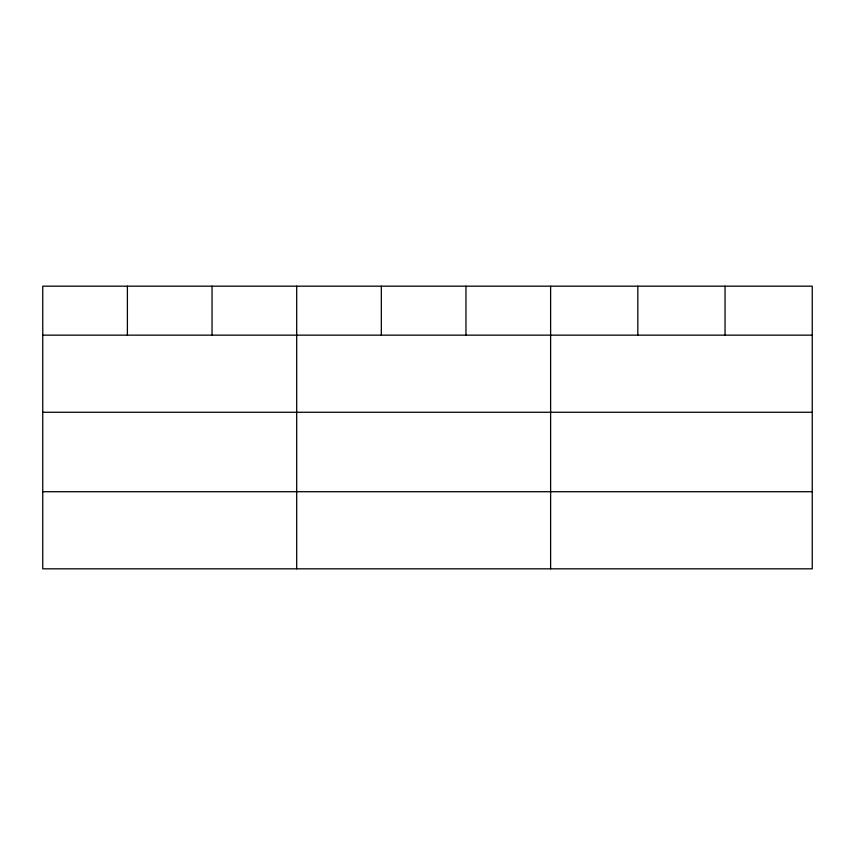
<?xml version="1.0" encoding="UTF-8"?>
<svg xmlns="http://www.w3.org/2000/svg" width="855" height="855" viewBox="0 0 855 855"><rect width="100%" height="100%" fill="white"/><g stroke="black" fill="none" stroke-linecap="round" stroke-linejoin="round"><path stroke-width="1.28" d="M812.25 412.26L812.25 286.179L42.75 286.179L42.75 568.821L812.25 568.821L812.25 412.26L42.75 412.26M42.75 335.149L812.25 335.149M42.75 491.711L812.25 491.711M725.04 286.179L725.04 335.149M637.83 286.179L637.83 335.149M550.62 286.179L550.62 568.821M465.975 286.179L465.975 335.149M381.33 286.179L381.33 335.149M296.685 286.179L296.685 568.821M212.04 286.179L212.04 335.149M127.395 286.179L127.395 335.149"/></g></svg>
